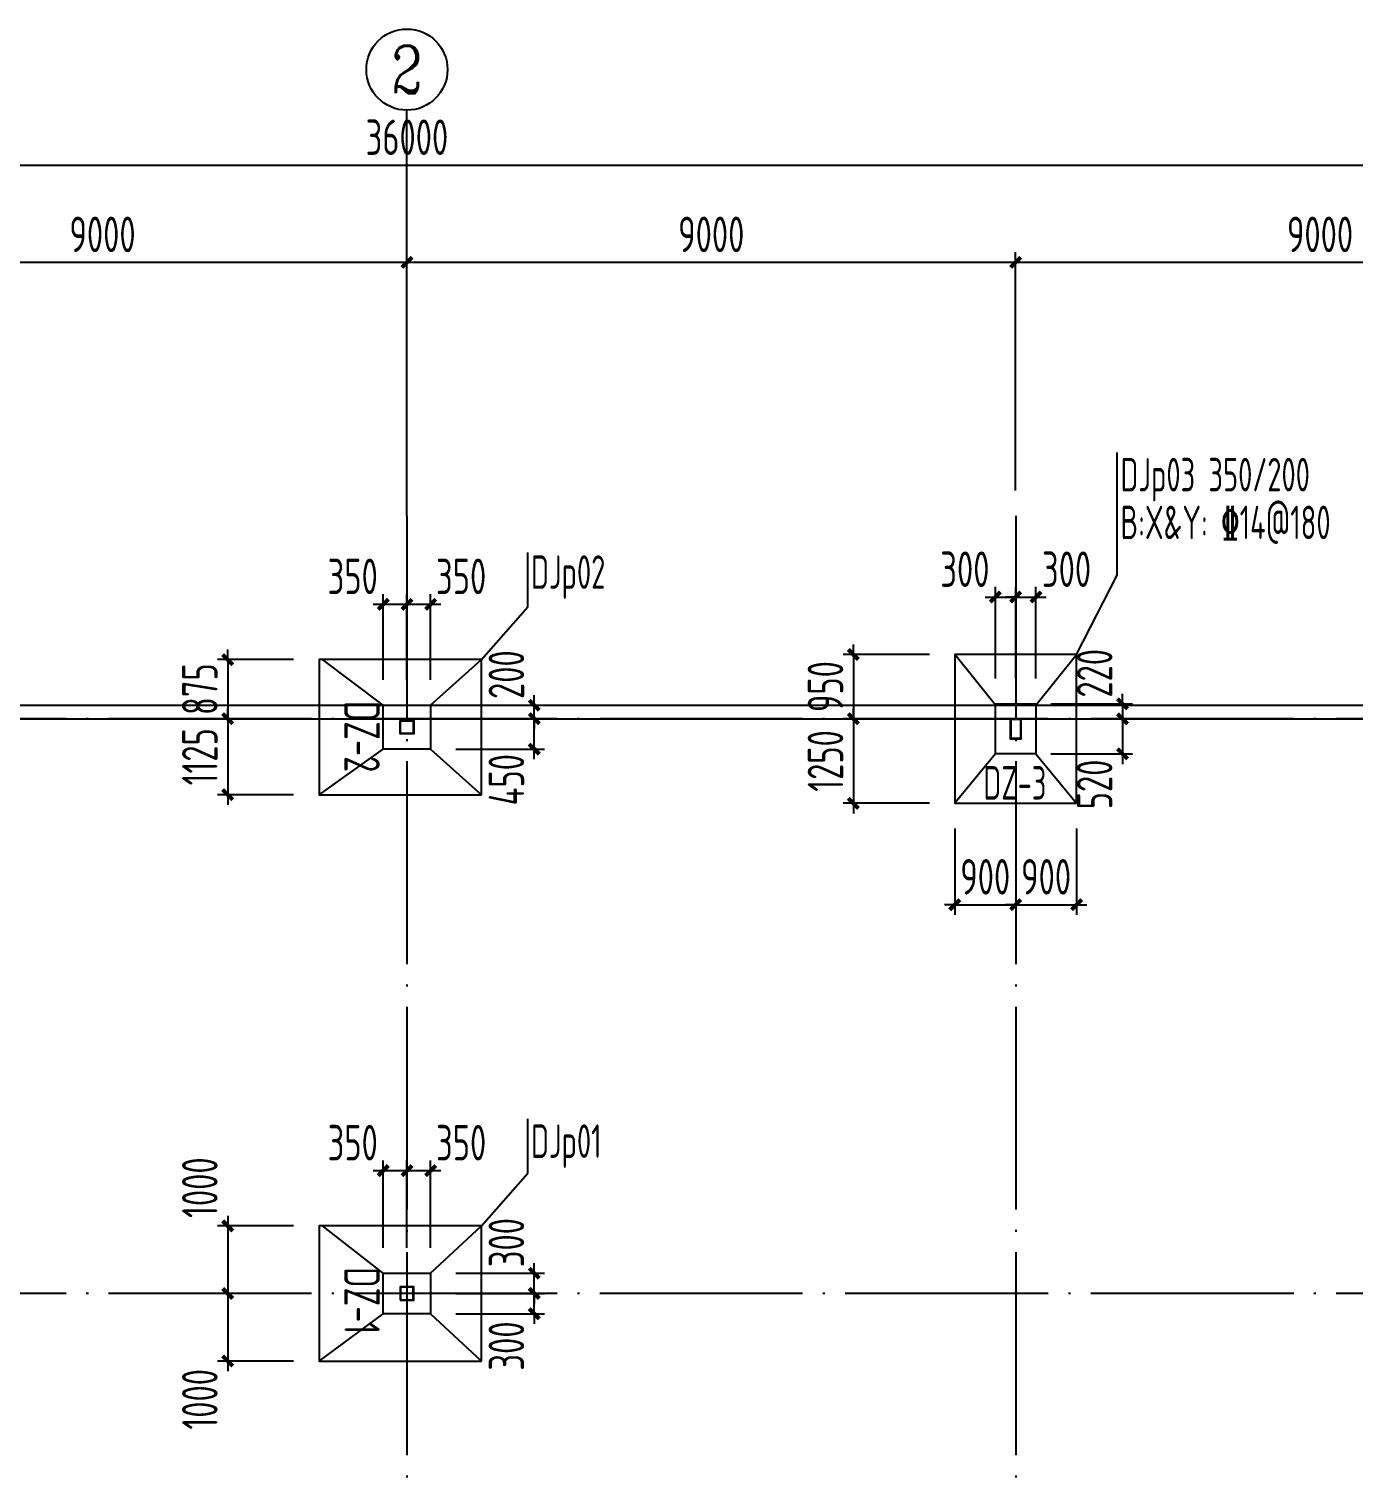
# Model space of a CAD drawing. Extents: x 753177 to 2169292, y -530934 to -273477.
# Drawn here: x 993206 to 1012795, y -387134 to -365676 of the extents above; entities that cross this region are included whole.
import ezdxf
from ezdxf.enums import TextEntityAlignment as Align

# ---------------------------------------------------------------- set-up
doc = ezdxf.new("R2010")
doc.units = 0
doc.header["$LTSCALE"] = 1500
doc.header["$MEASUREMENT"] = 0
doc.linetypes.add('DOTE', pattern=[2.42, 2, -0.2, 0.02, -0.2])
doc.layers.get('Defpoints').update_dxf_attribs({"color": 252})
for name, color, linetype in [('AXIS', 3, 'Continuous'), ('AXIS_TEXT', 7, 'Continuous'), ('BASE', 7, 'Continuous'), ('BASE_DIM', 3, 'Continuous'), ('BASE_NUM', 7, 'Continuous'), ('DIM', 3, 'Continuous'), ('M_Prof', 2, 'Continuous'), ('TEXT', 7, 'Continuous'), ('梁__实线', 140, 'Continuous')]:
    doc.layers.add(name, color=color, linetype=linetype)
doc.styles.add('_TCH_AXIS', font='COMPLEX', dxfattribs={"bigfont": 'GBCBIG'})
doc.styles.add('COMPLEX', font='COMPLEX')
doc.styles.add('H360', font='Tssdeng.shx', dxfattribs={"width": 0.65, "height": 360, "bigfont": 'tssdchn.shx'})
doc.styles.add('TSSD_Dimension', font='Tssdeng.shx', dxfattribs={"width": 0.7, "bigfont": 'hztxt.shx'})
doc.styles.add('TSSD_Label', font='Tssdeng.shx', dxfattribs={"width": 0.7, "bigfont": 'hztxt.shx'})
doc.dimstyles.new('TSSD_150_150', dxfattribs={"dimtxt": 525, "dimasz": 150, "dimexe": 150, "dimexo": 375, "dimgap": 150, "dimtad": 1, "dimdec": 0, "dimzin": 0, "dimdsep": 46, "dimtxsty": 'TSSD_Dimension', "dimblk": 'ARCHTICK', "dimblk1": 'ARCHTICK', "dimblk2": 'ARCHTICK', "dimcen": 0, "dimdle": 150, "dimclrt": 7, "dimadec": 0, "dimazin": 0, "dimtfac": 1, "dimtdec": 0, "dimtix": 1, "dimtmove": 2, "dimatfit": 3, "dimfxl": 0, "dimtolj": 1, "dimtzin": 0, "dimarcsym": 0})

# ---------------------------------------------------------------- blocks, each defined once
blk = doc.blocks.new('_ArchTick')
at = {"color": 0, "linetype": 'ByBlock', "const_width": 0.4}
blk.add_lwpolyline([(-0.5, -0.5), (0.5, 0.5)], dxfattribs=at)
blk = doc.blocks.new('*D51')
at = {"layer": 'AXIS', "color": 0, "lineweight": -2, "transparency": 16777216}
for p, q in [((611375, 172245), (611375, 175770)), ((620375, 172245), (620375, 175770)), ((611225, 175620), (620525, 175620))]:
    blk.add_line(p, q, dxfattribs=at)
at = {"layer": 'Defpoints', "color": 0, "transparency": 16777216}
for p in [(620375, 175620), (611375, 171870), (620375, 171870)]:
    blk.add_point(p, dxfattribs=at)
at = {"layer": 'AXIS', "color": 0, "lineweight": -2, "transparency": 16777216, "xscale": 150, "yscale": 150, "zscale": 150, "rotation": 180}
blk.add_blockref('_ArchTick', (611375, 175620), dxfattribs=at)
at = {"layer": 'AXIS', "color": 0, "lineweight": -2, "transparency": 16777216, "xscale": 150, "yscale": 150, "zscale": 150}
blk.add_blockref('_ArchTick', (620375, 175620), dxfattribs=at)
at = {"layer": 'AXIS', "color": 7, "transparency": 16777216, "insert": (615875, 176033), "char_height": 525, "attachment_point": 5, "style": 'TSSD_Dimension'}
blk.add_mtext('\\A1;9000', dxfattribs=at)
blk = doc.blocks.new('_AXISO')
blk.add_circle((0, 0), 0.5)
at = {"layer": 'AXIS_TEXT', "style": 'COMPLEX', "width": 1.041667}
blk.add_attdef('A', text='', height=0.56, dxfattribs=at).set_placement((-0.25, -0.28), (0.25, -0.28), align=Align.FIT)
blk = doc.blocks.new('*D67')
at = {"layer": 'Defpoints', "color": 0, "transparency": 16777216}
for p in [(629375, 177057), (593375, 174158), (629375, 174158)]:
    blk.add_point(p, dxfattribs=at)
at = {"layer": 'DIM', "color": 0, "lineweight": -2, "transparency": 16777216}
for p, q in [((593225, 177057), (629525, 177057)), ((593375, 174533), (593375, 177207)), ((629375, 174533), (629375, 177207))]:
    blk.add_line(p, q, dxfattribs=at)
at = {"layer": 'DIM', "color": 0, "lineweight": -2, "transparency": 16777216, "xscale": 150, "yscale": 150, "zscale": 150, "rotation": 180}
blk.add_blockref('_ArchTick', (593375, 177057), dxfattribs=at)
at = {"layer": 'DIM', "color": 0, "lineweight": -2, "transparency": 16777216, "xscale": 150, "yscale": 150, "zscale": 150}
blk.add_blockref('_ArchTick', (629375, 177057), dxfattribs=at)
at = {"layer": 'DIM', "color": 7, "transparency": 16777216, "insert": (611375, 177470), "char_height": 525, "attachment_point": 5, "style": 'TSSD_Dimension'}
blk.add_mtext('\\A1;36000', dxfattribs=at)
blk = doc.blocks.new('*D72')
at = {"layer": 'AXIS', "color": 0, "lineweight": -2, "transparency": 16777216}
for p, q in [((620375, 172245), (620375, 175770)), ((629375, 172245), (629375, 175770)), ((620225, 175620), (629525, 175620))]:
    blk.add_line(p, q, dxfattribs=at)
at = {"layer": 'Defpoints', "color": 0, "transparency": 16777216}
for p in [(629375, 175620), (620375, 171870), (629375, 171870)]:
    blk.add_point(p, dxfattribs=at)
at = {"layer": 'AXIS', "color": 0, "lineweight": -2, "transparency": 16777216, "xscale": 150, "yscale": 150, "zscale": 150, "rotation": 180}
blk.add_blockref('_ArchTick', (620375, 175620), dxfattribs=at)
at = {"layer": 'AXIS', "color": 0, "lineweight": -2, "transparency": 16777216, "xscale": 150, "yscale": 150, "zscale": 150}
blk.add_blockref('_ArchTick', (629375, 175620), dxfattribs=at)
at = {"layer": 'AXIS', "color": 7, "transparency": 16777216, "insert": (624875, 176033), "char_height": 525, "attachment_point": 5, "style": 'TSSD_Dimension'}
blk.add_mtext('\\A1;9000', dxfattribs=at)
blk = doc.blocks.new('*D73')
at = {"layer": 'AXIS', "color": 0, "lineweight": -2, "transparency": 16777216}
for p, q in [((602375, 172245), (602375, 175770)), ((611375, 172245), (611375, 175770)), ((602225, 175620), (611525, 175620))]:
    blk.add_line(p, q, dxfattribs=at)
at = {"layer": 'Defpoints', "color": 0, "transparency": 16777216}
for p in [(611375, 175620), (602375, 171870), (611375, 171870)]:
    blk.add_point(p, dxfattribs=at)
at = {"layer": 'AXIS', "color": 0, "lineweight": -2, "transparency": 16777216, "xscale": 150, "yscale": 150, "zscale": 150, "rotation": 180}
blk.add_blockref('_ArchTick', (602375, 175620), dxfattribs=at)
at = {"layer": 'AXIS', "color": 0, "lineweight": -2, "transparency": 16777216, "xscale": 150, "yscale": 150, "zscale": 150}
blk.add_blockref('_ArchTick', (611375, 175620), dxfattribs=at)
at = {"layer": 'AXIS', "color": 7, "transparency": 16777216, "insert": (606875, 176033), "char_height": 525, "attachment_point": 5, "style": 'TSSD_Dimension'}
blk.add_mtext('\\A1;9000', dxfattribs=at)
blk = doc.blocks.new('A$C01EB0BB3')
at = {"layer": 'M_Prof'}
for points in [[(17900, 110475), (18100, 110475), (18100, 110275), (17900, 110275)], [(17906, 110469), (18094, 110469), (18094, 110281), (17906, 110281)], [(26925, 110500), (27075, 110500), (27075, 110200), (26925, 110200)], [(26931, 110494), (27069, 110494), (27069, 110206), (26931, 110206)], [(17900, 101900), (18100, 101900), (18100, 102100), (17900, 102100)], [(17906, 101906), (18094, 101906), (18094, 102094), (17906, 102094)]]:
    blk.add_lwpolyline(points, close=True, dxfattribs=at)
blk = doc.blocks.new('*D88')
at = {"layer": 'BASE_DIM', "color": 0, "lineweight": -2, "transparency": 16777216}
for p, q in [((1006893, -377501), (1006893, -378776)), ((1007793, -377501), (1007793, -378776)), ((1006893, -378626), (1006743, -378626)), ((1006893, -378626), (1007793, -378626)), ((1007793, -378626), (1007943, -378626))]:
    blk.add_line(p, q, dxfattribs=at)
at = {"layer": 'Defpoints', "color": 0, "transparency": 16777216}
for p in [(1006893, -377126), (1007793, -377126), (1007793, -378626)]:
    blk.add_point(p, dxfattribs=at)
at = {"layer": 'BASE_DIM', "color": 0, "lineweight": -2, "transparency": 16777216, "xscale": 150, "yscale": 150, "zscale": 150}
blk.add_blockref('_ArchTick', (1006893, -378626), dxfattribs=at)
at = {"layer": 'BASE_DIM', "color": 0, "lineweight": -2, "transparency": 16777216, "xscale": 150, "yscale": 150, "zscale": 150, "rotation": 180}
blk.add_blockref('_ArchTick', (1007793, -378626), dxfattribs=at)
at = {"layer": 'BASE_DIM', "color": 7, "transparency": 16777216, "insert": (1007343, -378214), "char_height": 525, "attachment_point": 5, "style": 'TSSD_Dimension'}
blk.add_mtext('\\A1;900', dxfattribs=at)
blk = doc.blocks.new('*D89')
at = {"layer": 'BASE_DIM', "color": 0, "lineweight": -2, "transparency": 16777216}
for p, q in [((1007793, -377501), (1007793, -378776)), ((1008693, -377501), (1008693, -378776)), ((1007793, -378626), (1007643, -378626)), ((1007793, -378626), (1008693, -378626)), ((1008693, -378626), (1008843, -378626))]:
    blk.add_line(p, q, dxfattribs=at)
at = {"layer": 'Defpoints', "color": 0, "transparency": 16777216}
for p in [(1007793, -377126), (1008693, -377126), (1008693, -378626)]:
    blk.add_point(p, dxfattribs=at)
at = {"layer": 'BASE_DIM', "color": 0, "lineweight": -2, "transparency": 16777216, "xscale": 150, "yscale": 150, "zscale": 150}
blk.add_blockref('_ArchTick', (1007793, -378626), dxfattribs=at)
at = {"layer": 'BASE_DIM', "color": 0, "lineweight": -2, "transparency": 16777216, "xscale": 150, "yscale": 150, "zscale": 150, "rotation": 180}
blk.add_blockref('_ArchTick', (1008693, -378626), dxfattribs=at)
at = {"layer": 'BASE_DIM', "color": 7, "transparency": 16777216, "insert": (1008243, -378214), "char_height": 525, "attachment_point": 5, "style": 'TSSD_Dimension'}
blk.add_mtext('\\A1;900', dxfattribs=at)
blk = doc.blocks.new('*D90')
at = {"layer": 'BASE_DIM', "color": 0, "lineweight": -2, "transparency": 16777216}
for p, q in [((1005393, -374926), (1005393, -374776)), ((1006518, -374926), (1005243, -374926)), ((1005393, -374926), (1005393, -375876)), ((1006518, -375876), (1005243, -375876)), ((1005393, -375876), (1005393, -376026))]:
    blk.add_line(p, q, dxfattribs=at)
at = {"layer": 'Defpoints', "color": 0, "transparency": 16777216}
for p in [(1006893, -374926), (1005393, -375876), (1006893, -375876)]:
    blk.add_point(p, dxfattribs=at)
at = {"layer": 'BASE_DIM', "color": 0, "lineweight": -2, "transparency": 16777216, "xscale": 150, "yscale": 150, "zscale": 150}
for p, rotation in [((1005393, -374926), 270), ((1005393, -375876), 90)]:
    blk.add_blockref('_ArchTick', p, dxfattribs=dict(at, rotation=rotation))
at = {"layer": 'BASE_DIM', "color": 7, "transparency": 16777216, "insert": (1004981, -375401), "char_height": 525, "attachment_point": 5, "rotation": 90, "style": 'TSSD_Dimension'}
blk.add_mtext('\\A1;950', dxfattribs=at)
blk = doc.blocks.new('*D91')
at = {"layer": 'BASE_DIM', "color": 0, "lineweight": -2, "transparency": 16777216}
for p, q in [((1005393, -375876), (1005393, -375726)), ((1006518, -375876), (1005243, -375876)), ((1005393, -375876), (1005393, -377126)), ((1006518, -377126), (1005243, -377126)), ((1005393, -377126), (1005393, -377276))]:
    blk.add_line(p, q, dxfattribs=at)
at = {"layer": 'Defpoints', "color": 0, "transparency": 16777216}
for p in [(1006893, -375876), (1005393, -377126), (1006893, -377126)]:
    blk.add_point(p, dxfattribs=at)
at = {"layer": 'BASE_DIM', "color": 0, "lineweight": -2, "transparency": 16777216, "xscale": 150, "yscale": 150, "zscale": 150}
for p, rotation in [((1005393, -375876), 270), ((1005393, -377126), 90)]:
    blk.add_blockref('_ArchTick', p, dxfattribs=dict(at, rotation=rotation))
at = {"layer": 'BASE_DIM', "color": 7, "transparency": 16777216, "insert": (1004981, -376501), "char_height": 525, "attachment_point": 5, "rotation": 90, "style": 'TSSD_Dimension'}
blk.add_mtext('\\A1;1250', dxfattribs=at)
blk = doc.blocks.new('*D92')
at = {"layer": 'Defpoints', "color": 0, "transparency": 16777216}
for p in [(1007793, -374077), (1007493, -375656), (1007793, -375656)]:
    blk.add_point(p, dxfattribs=at)
at = {"layer": 'DIM', "color": 0, "lineweight": -2, "transparency": 16777216}
for p, q in [((1007493, -375281), (1007493, -373927)), ((1007793, -375281), (1007793, -373927)), ((1007343, -374077), (1007943, -374077))]:
    blk.add_line(p, q, dxfattribs=at)
at = {"layer": 'DIM', "color": 0, "lineweight": -2, "transparency": 16777216, "xscale": 150, "yscale": 150, "zscale": 150, "rotation": 180}
blk.add_blockref('_ArchTick', (1007493, -374077), dxfattribs=at)
at = {"layer": 'DIM', "color": 0, "lineweight": -2, "transparency": 16777216, "xscale": 150, "yscale": 150, "zscale": 150}
blk.add_blockref('_ArchTick', (1007793, -374077), dxfattribs=at)
at = {"layer": 'DIM', "color": 7, "transparency": 16777216, "insert": (1007042, -373665), "char_height": 525, "attachment_point": 5, "style": 'TSSD_Dimension'}
blk.add_mtext('\\A1;300', dxfattribs=at)
blk = doc.blocks.new('*D93')
at = {"layer": 'Defpoints', "color": 0, "transparency": 16777216}
for p in [(1008093, -374077), (1007793, -375656), (1008093, -375656)]:
    blk.add_point(p, dxfattribs=at)
at = {"layer": 'DIM', "color": 0, "lineweight": -2, "transparency": 16777216}
for p, q in [((1007793, -375281), (1007793, -373927)), ((1008093, -375281), (1008093, -373927)), ((1007793, -374077), (1007643, -374077)), ((1007793, -374077), (1008093, -374077)), ((1008093, -374077), (1008243, -374077))]:
    blk.add_line(p, q, dxfattribs=at)
at = {"layer": 'DIM', "color": 0, "lineweight": -2, "transparency": 16777216, "xscale": 150, "yscale": 150, "zscale": 150}
blk.add_blockref('_ArchTick', (1007793, -374077), dxfattribs=at)
at = {"layer": 'DIM', "color": 0, "lineweight": -2, "transparency": 16777216, "xscale": 150, "yscale": 150, "zscale": 150, "rotation": 180}
blk.add_blockref('_ArchTick', (1008093, -374077), dxfattribs=at)
at = {"layer": 'DIM', "color": 7, "transparency": 16777216, "insert": (1008545, -373665), "char_height": 525, "attachment_point": 5, "style": 'TSSD_Dimension'}
blk.add_mtext('\\A1;300', dxfattribs=at)
blk = doc.blocks.new('*D94')
at = {"layer": 'Defpoints', "color": 0, "transparency": 16777216}
for p in [(1007939, -375656), (1008093, -375876), (1009372, -375876)]:
    blk.add_point(p, dxfattribs=at)
at = {"layer": 'DIM', "color": 0, "lineweight": -2, "transparency": 16777216}
for p, q in [((1009372, -375656), (1009372, -375506)), ((1008314, -375656), (1009522, -375656)), ((1009372, -375656), (1009372, -375876)), ((1008468, -375876), (1009522, -375876)), ((1009372, -375876), (1009372, -376026))]:
    blk.add_line(p, q, dxfattribs=at)
at = {"layer": 'DIM', "color": 0, "lineweight": -2, "transparency": 16777216, "xscale": 150, "yscale": 150, "zscale": 150}
for p, rotation in [((1009372, -375656), 270), ((1009372, -375876), 90)]:
    blk.add_blockref('_ArchTick', p, dxfattribs=dict(at, rotation=rotation))
at = {"layer": 'DIM', "color": 7, "transparency": 16777216, "insert": (1008960, -375204), "char_height": 525, "attachment_point": 5, "rotation": 90, "style": 'TSSD_Dimension'}
blk.add_mtext('\\A1;220', dxfattribs=at)
blk = doc.blocks.new('*D95')
at = {"layer": 'Defpoints', "color": 0, "transparency": 16777216}
for p in [(1008093, -375876), (1007939, -376396), (1009372, -376396)]:
    blk.add_point(p, dxfattribs=at)
at = {"layer": 'DIM', "color": 0, "lineweight": -2, "transparency": 16777216}
for p, q in [((1009372, -375726), (1009372, -376546)), ((1008468, -375876), (1009522, -375876)), ((1008314, -376396), (1009522, -376396))]:
    blk.add_line(p, q, dxfattribs=at)
at = {"layer": 'DIM', "color": 0, "lineweight": -2, "transparency": 16777216, "xscale": 150, "yscale": 150, "zscale": 150}
for p, rotation in [((1009372, -375876), 90), ((1009372, -376396), 270)]:
    blk.add_blockref('_ArchTick', p, dxfattribs=dict(at, rotation=rotation))
at = {"layer": 'DIM', "color": 7, "transparency": 16777216, "insert": (1008960, -376848), "char_height": 525, "attachment_point": 5, "rotation": 90, "style": 'TSSD_Dimension'}
blk.add_mtext('\\A1;520', dxfattribs=at)
blk = doc.blocks.new('*D104')
at = {"layer": 'BASE_DIM', "color": 0, "lineweight": -2, "transparency": 16777216}
for p, q in [((996143, -375001), (996143, -374851)), ((997118, -375001), (995993, -375001)), ((996143, -375001), (996143, -375876)), ((997118, -375876), (995993, -375876)), ((996143, -375876), (996143, -376026))]:
    blk.add_line(p, q, dxfattribs=at)
at = {"layer": 'Defpoints', "color": 0, "transparency": 16777216}
for p in [(997493, -375001), (996143, -375876), (997493, -375876)]:
    blk.add_point(p, dxfattribs=at)
at = {"layer": 'BASE_DIM', "color": 0, "lineweight": -2, "transparency": 16777216, "xscale": 150, "yscale": 150, "zscale": 150}
for p, rotation in [((996143, -375001), 270), ((996143, -375876), 90)]:
    blk.add_blockref('_ArchTick', p, dxfattribs=dict(at, rotation=rotation))
at = {"layer": 'BASE_DIM', "color": 7, "transparency": 16777216, "insert": (995731, -375439), "char_height": 525, "attachment_point": 5, "rotation": 90, "style": 'TSSD_Dimension'}
blk.add_mtext('\\A1;875', dxfattribs=at)
blk = doc.blocks.new('*D105')
at = {"layer": 'BASE_DIM', "color": 0, "lineweight": -2, "transparency": 16777216}
for p, q in [((996143, -375876), (996143, -375726)), ((997118, -375876), (995993, -375876)), ((996143, -375876), (996143, -377001)), ((997118, -377001), (995993, -377001)), ((996143, -377001), (996143, -377151))]:
    blk.add_line(p, q, dxfattribs=at)
at = {"layer": 'Defpoints', "color": 0, "transparency": 16777216}
for p in [(997493, -375876), (996143, -377001), (997493, -377001)]:
    blk.add_point(p, dxfattribs=at)
at = {"layer": 'BASE_DIM', "color": 0, "lineweight": -2, "transparency": 16777216, "xscale": 150, "yscale": 150, "zscale": 150}
for p, rotation in [((996143, -375876), 270), ((996143, -377001), 90)]:
    blk.add_blockref('_ArchTick', p, dxfattribs=dict(at, rotation=rotation))
at = {"layer": 'BASE_DIM', "color": 7, "transparency": 16777216, "insert": (995731, -376439), "char_height": 525, "attachment_point": 5, "rotation": 90, "style": 'TSSD_Dimension'}
blk.add_mtext('\\A1;1125', dxfattribs=at)
blk = doc.blocks.new('*D106')
at = {"layer": 'Defpoints', "color": 0, "transparency": 16777216}
for p in [(998793, -374184), (998443, -375676), (998793, -375676)]:
    blk.add_point(p, dxfattribs=at)
at = {"layer": 'DIM', "color": 0, "lineweight": -2, "transparency": 16777216}
for p, q in [((998293, -374184), (998943, -374184)), ((998443, -375301), (998443, -374034)), ((998793, -375301), (998793, -374034))]:
    blk.add_line(p, q, dxfattribs=at)
at = {"layer": 'DIM', "color": 0, "lineweight": -2, "transparency": 16777216, "xscale": 150, "yscale": 150, "zscale": 150, "rotation": 180}
blk.add_blockref('_ArchTick', (998443, -374184), dxfattribs=at)
at = {"layer": 'DIM', "color": 0, "lineweight": -2, "transparency": 16777216, "xscale": 150, "yscale": 150, "zscale": 150}
blk.add_blockref('_ArchTick', (998793, -374184), dxfattribs=at)
at = {"layer": 'DIM', "color": 7, "transparency": 16777216, "insert": (997992, -373771), "char_height": 525, "attachment_point": 5, "style": 'TSSD_Dimension'}
blk.add_mtext('\\A1;350', dxfattribs=at)
blk = doc.blocks.new('*D107')
at = {"layer": 'Defpoints', "color": 0, "transparency": 16777216}
for p in [(999143, -374184), (998793, -375676), (999143, -375676)]:
    blk.add_point(p, dxfattribs=at)
at = {"layer": 'DIM', "color": 0, "lineweight": -2, "transparency": 16777216}
for p, q in [((998643, -374184), (999293, -374184)), ((998793, -375301), (998793, -374034)), ((999143, -375301), (999143, -374034))]:
    blk.add_line(p, q, dxfattribs=at)
at = {"layer": 'DIM', "color": 0, "lineweight": -2, "transparency": 16777216, "xscale": 150, "yscale": 150, "zscale": 150, "rotation": 180}
blk.add_blockref('_ArchTick', (998793, -374184), dxfattribs=at)
at = {"layer": 'DIM', "color": 0, "lineweight": -2, "transparency": 16777216, "xscale": 150, "yscale": 150, "zscale": 150}
blk.add_blockref('_ArchTick', (999143, -374184), dxfattribs=at)
at = {"layer": 'DIM', "color": 7, "transparency": 16777216, "insert": (999595, -373771), "char_height": 525, "attachment_point": 5, "style": 'TSSD_Dimension'}
blk.add_mtext('\\A1;350', dxfattribs=at)
blk = doc.blocks.new('*D108')
at = {"layer": 'Defpoints', "color": 0, "transparency": 16777216}
for p in [(999143, -375876), (1000676, -375876), (999143, -376326)]:
    blk.add_point(p, dxfattribs=at)
at = {"layer": 'DIM', "color": 0, "lineweight": -2, "transparency": 16777216}
for p, q in [((1000676, -376476), (1000676, -375726)), ((999518, -375876), (1000826, -375876)), ((999518, -376326), (1000826, -376326))]:
    blk.add_line(p, q, dxfattribs=at)
at = {"layer": 'DIM', "color": 0, "lineweight": -2, "transparency": 16777216, "xscale": 150, "yscale": 150, "zscale": 150}
for p, rotation in [((1000676, -375876), 90), ((1000676, -376326), 270)]:
    blk.add_blockref('_ArchTick', p, dxfattribs=dict(at, rotation=rotation))
at = {"layer": 'DIM', "color": 7, "transparency": 16777216, "insert": (1000264, -376778), "char_height": 525, "attachment_point": 5, "rotation": 90, "style": 'TSSD_Dimension'}
blk.add_mtext('\\A1;450', dxfattribs=at)
blk = doc.blocks.new('*D109')
at = {"layer": 'Defpoints', "color": 0, "transparency": 16777216}
for p in [(999143, -375676), (1000676, -375676), (999143, -375876)]:
    blk.add_point(p, dxfattribs=at)
at = {"layer": 'DIM', "color": 0, "lineweight": -2, "transparency": 16777216}
for p, q in [((999518, -375676), (1000826, -375676)), ((1000676, -375676), (1000676, -375526)), ((1000676, -375876), (1000676, -375676)), ((999518, -375876), (1000826, -375876)), ((1000676, -375876), (1000676, -376026))]:
    blk.add_line(p, q, dxfattribs=at)
at = {"layer": 'DIM', "color": 0, "lineweight": -2, "transparency": 16777216, "xscale": 150, "yscale": 150, "zscale": 150}
for p, rotation in [((1000676, -375676), 270), ((1000676, -375876), 90)]:
    blk.add_blockref('_ArchTick', p, dxfattribs=dict(at, rotation=rotation))
at = {"layer": 'DIM', "color": 7, "transparency": 16777216, "insert": (1000264, -375224), "char_height": 525, "attachment_point": 5, "rotation": 90, "style": 'TSSD_Dimension'}
blk.add_mtext('\\A1;200', dxfattribs=at)
blk = doc.blocks.new('*D393')
at = {"layer": 'BASE_DIM', "color": 0, "lineweight": -2, "transparency": 16777216}
for p, q in [((996143, -383226), (996143, -384526)), ((997118, -383376), (995993, -383376)), ((997118, -384376), (995993, -384376))]:
    blk.add_line(p, q, dxfattribs=at)
at = {"layer": 'Defpoints', "color": 0, "transparency": 16777216}
for p in [(997493, -383376), (996143, -384376), (997493, -384376)]:
    blk.add_point(p, dxfattribs=at)
at = {"layer": 'BASE_DIM', "color": 0, "lineweight": -2, "transparency": 16777216, "xscale": 150, "yscale": 150, "zscale": 150}
for p, rotation in [((996143, -383376), 90), ((996143, -384376), 270)]:
    blk.add_blockref('_ArchTick', p, dxfattribs=dict(at, rotation=rotation))
at = {"layer": 'BASE_DIM', "color": 7, "transparency": 16777216, "insert": (995731, -382811), "char_height": 525, "attachment_point": 5, "rotation": 90, "style": 'TSSD_Dimension'}
blk.add_mtext('\\A1;1000', dxfattribs=at)
blk = doc.blocks.new('*D394')
at = {"layer": 'BASE_DIM', "color": 0, "lineweight": -2, "transparency": 16777216}
for p, q in [((996143, -384226), (996143, -385526)), ((997118, -384376), (995993, -384376)), ((997118, -385376), (995993, -385376))]:
    blk.add_line(p, q, dxfattribs=at)
at = {"layer": 'Defpoints', "color": 0, "transparency": 16777216}
for p in [(997493, -384376), (996143, -385376), (997493, -385376)]:
    blk.add_point(p, dxfattribs=at)
at = {"layer": 'BASE_DIM', "color": 0, "lineweight": -2, "transparency": 16777216, "xscale": 150, "yscale": 150, "zscale": 150}
for p, rotation in [((996143, -384376), 90), ((996143, -385376), 270)]:
    blk.add_blockref('_ArchTick', p, dxfattribs=dict(at, rotation=rotation))
at = {"layer": 'BASE_DIM', "color": 7, "transparency": 16777216, "insert": (995731, -385941), "char_height": 525, "attachment_point": 5, "rotation": 90, "style": 'TSSD_Dimension'}
blk.add_mtext('\\A1;1000', dxfattribs=at)
blk = doc.blocks.new('*D395')
at = {"layer": 'Defpoints', "color": 0, "transparency": 16777216}
for p in [(998793, -382559), (998443, -384076), (998793, -384076)]:
    blk.add_point(p, dxfattribs=at)
at = {"layer": 'DIM', "color": 0, "lineweight": -2, "transparency": 16777216}
for p, q in [((998293, -382559), (998943, -382559)), ((998443, -383701), (998443, -382409)), ((998793, -383701), (998793, -382409))]:
    blk.add_line(p, q, dxfattribs=at)
at = {"layer": 'DIM', "color": 0, "lineweight": -2, "transparency": 16777216, "xscale": 150, "yscale": 150, "zscale": 150, "rotation": 180}
blk.add_blockref('_ArchTick', (998443, -382559), dxfattribs=at)
at = {"layer": 'DIM', "color": 0, "lineweight": -2, "transparency": 16777216, "xscale": 150, "yscale": 150, "zscale": 150}
blk.add_blockref('_ArchTick', (998793, -382559), dxfattribs=at)
at = {"layer": 'DIM', "color": 7, "transparency": 16777216, "insert": (997992, -382146), "char_height": 525, "attachment_point": 5, "style": 'TSSD_Dimension'}
blk.add_mtext('\\A1;350', dxfattribs=at)
blk = doc.blocks.new('*D396')
at = {"layer": 'Defpoints', "color": 0, "transparency": 16777216}
for p in [(999143, -382559), (998793, -384076), (999143, -384076)]:
    blk.add_point(p, dxfattribs=at)
at = {"layer": 'DIM', "color": 0, "lineweight": -2, "transparency": 16777216}
for p, q in [((998643, -382559), (999293, -382559)), ((998793, -383701), (998793, -382409)), ((999143, -383701), (999143, -382409))]:
    blk.add_line(p, q, dxfattribs=at)
at = {"layer": 'DIM', "color": 0, "lineweight": -2, "transparency": 16777216, "xscale": 150, "yscale": 150, "zscale": 150, "rotation": 180}
blk.add_blockref('_ArchTick', (998793, -382559), dxfattribs=at)
at = {"layer": 'DIM', "color": 0, "lineweight": -2, "transparency": 16777216, "xscale": 150, "yscale": 150, "zscale": 150}
blk.add_blockref('_ArchTick', (999143, -382559), dxfattribs=at)
at = {"layer": 'DIM', "color": 7, "transparency": 16777216, "insert": (999595, -382146), "char_height": 525, "attachment_point": 5, "style": 'TSSD_Dimension'}
blk.add_mtext('\\A1;350', dxfattribs=at)
blk = doc.blocks.new('*D397')
at = {"layer": 'Defpoints', "color": 0, "transparency": 16777216}
for p in [(999143, -384376), (1000676, -384376), (999143, -384676)]:
    blk.add_point(p, dxfattribs=at)
at = {"layer": 'DIM', "color": 0, "lineweight": -2, "transparency": 16777216}
for p, q in [((1000676, -384376), (1000676, -384226)), ((999518, -384376), (1000826, -384376)), ((1000676, -384676), (1000676, -384376)), ((999518, -384676), (1000826, -384676)), ((1000676, -384676), (1000676, -384826))]:
    blk.add_line(p, q, dxfattribs=at)
at = {"layer": 'DIM', "color": 0, "lineweight": -2, "transparency": 16777216, "xscale": 150, "yscale": 150, "zscale": 150}
for p, rotation in [((1000676, -384376), 270), ((1000676, -384676), 90)]:
    blk.add_blockref('_ArchTick', p, dxfattribs=dict(at, rotation=rotation))
at = {"layer": 'DIM', "color": 7, "transparency": 16777216, "insert": (1000264, -385153), "char_height": 525, "attachment_point": 5, "rotation": 90, "style": 'TSSD_Dimension'}
blk.add_mtext('\\A1;300', dxfattribs=at)
blk = doc.blocks.new('*D398')
at = {"layer": 'Defpoints', "color": 0, "transparency": 16777216}
for p in [(999143, -384076), (1000676, -384076), (999143, -384376)]:
    blk.add_point(p, dxfattribs=at)
at = {"layer": 'DIM', "color": 0, "lineweight": -2, "transparency": 16777216}
for p, q in [((999518, -384076), (1000826, -384076)), ((1000676, -384076), (1000676, -383926)), ((1000676, -384376), (1000676, -384076)), ((999518, -384376), (1000826, -384376)), ((1000676, -384376), (1000676, -384526))]:
    blk.add_line(p, q, dxfattribs=at)
at = {"layer": 'DIM', "color": 0, "lineweight": -2, "transparency": 16777216, "xscale": 150, "yscale": 150, "zscale": 150}
for p, rotation in [((1000676, -384076), 270), ((1000676, -384376), 90)]:
    blk.add_blockref('_ArchTick', p, dxfattribs=dict(at, rotation=rotation))
at = {"layer": 'DIM', "color": 7, "transparency": 16777216, "insert": (1000264, -383624), "char_height": 525, "attachment_point": 5, "rotation": 90, "style": 'TSSD_Dimension'}
blk.add_mtext('\\A1;300', dxfattribs=at)
blk = doc.blocks.new('A$C72AE6952')
at = {"layer": 'AXIS'}
blk.add_line((18000, 113500), (18000, 119500), dxfattribs=at)
at = {"layer": 'AXIS', "color": 252, "linetype": 'DOTE'}
for p, q in [((18000, 113500), (18000, -3000)), ((27000, 113500), (27000, -3000)), ((42000, 110500), (-6000, 110500)), ((42000, 102000), (-6000, 102000))]:
    blk.add_line(p, q, dxfattribs=at)
at = {"layer": 'AXIS'}
ref = blk.add_blockref('_AXISO', (18000, 120100), dxfattribs=dict(at, xscale=1200, yscale=1200, zscale=1200))
ref.add_attrib('A', '2', dxfattribs={"layer": 'AXIS_TEXT', "height": 698.9, "style": '_TCH_AXIS'}).set_placement((17767, 119750.5), (18233, 119750.5), align=Align.FIT)
for p1, p2, picture, middle in [((9000, 113500), (18000, 113500), '*D73', (13500, 117662.5)), ((18000, 113500), (27000, 113500), '*D51', (22500, 117662.5)), ((27000, 113500), (36000, 113500), '*D72', (31500, 117662.5))]:
    dim = blk.add_aligned_dim(p1=p1, p2=p2, distance=3750, dimstyle='TSSD_150_150', dxfattribs=at)
    dim.commit()
    dim.dimension.update_dxf_attribs({"geometry": picture, "text_midpoint": middle, "insert": (-593375.3, -58370.2)})
at = {"layer": 'DIM'}
dim = blk.add_linear_dim(base=(36000, 118687.1), p1=(0, 115787.5), p2=(36000, 115787.5), dimstyle='TSSD_150_150', dxfattribs=at)
dim.commit()
dim.dimension.update_dxf_attribs({"geometry": '*D67', "text_midpoint": (18000, 119099.6), "insert": (-593375.3, -58370.2)})

msp = doc.modelspace()

# ---------------------------------------------------------------- linework, layer by layer
at = {"linetype": 'ByBlock'}
for p, q in [((1009293.1, -373750.6), (1009293.1, -371937.6)), ((1000578.7, -374222.8), (1000578.7, -373418.7)), ((1008693.2, -374926.1), (1009293.1, -373750.6)), ((999893.2, -375001.1), (1000578.7, -374222.8)), ((1000578.7, -382597.8), (1000578.7, -381793.7)), ((999893.2, -383376.1), (1000578.7, -382597.8))]:
    msp.add_line(p, q, dxfattribs=at)
at = {"layer": 'BASE'}
for p, q in [((998443.2, -375676.1), (997543.2, -375001.1)), ((999143.2, -375676.1), (999893.2, -375001.1)), ((1007493.2, -375676.1), (1006893.2, -374926.1)), ((1008093.2, -375676.1), (1008693.2, -374926.1)), ((997493.2, -377001.1), (998443.2, -376326.1)), ((999143.2, -376326.1), (999893.2, -377001.1)), ((1007493.2, -376396.1), (1006893.2, -377126.1)), ((1008093.2, -376396.1), (1008693.2, -377126.1)), ((998443.2, -384076.1), (997543.2, -383376.1)), ((999143.2, -384076.1), (999893.2, -383376.1)), ((997493.2, -385376.1), (998443.2, -384676.1)), ((999143.2, -384676.1), (999893.2, -385376.1))]:
    msp.add_line(p, q, dxfattribs=at)
for points in [[(999893.2, -377001.1), (999893.2, -375001.1), (997493.2, -375001.1), (997493.2, -377001.1)], [(1008693.2, -377126.1), (1008693.2, -374926.1), (1006893.2, -374926.1), (1006893.2, -377126.1)], [(999143.2, -375676.1), (999143.2, -376326.1), (998443.2, -376326.1), (998443.2, -375676.1)], [(1008093.2, -375656.1), (1008093.2, -376396.1), (1007493.2, -376396.1), (1007493.2, -375656.1)], [(999893.2, -385376.1), (999893.2, -383376.1), (997493.2, -383376.1), (997493.2, -385376.1)], [(999143.2, -384076.1), (999143.2, -384676.1), (998443.2, -384676.1), (998443.2, -384076.1)]]:
    msp.add_lwpolyline(points, close=True, dxfattribs=at)
at = {"layer": 'DIM', "color": 0, "ltscale": 100}
for p, q in [((1009293.1, -373750.6), (1009293.1, -371937.6)), ((1000578.7, -374222.8), (1000578.7, -373418.7)), ((1000578.7, -382597.8), (1000578.7, -381793.7))]:
    msp.add_line(p, q, dxfattribs=at)
at = {"layer": '梁__实线'}
for points in [[(980593.2, -375676.1), (1016993.2, -375676.1), (1016993.2, -486576.1), (980593.2, -486576.1)], [(980793.2, -375876.1), (1016793.2, -375876.1), (1016793.2, -486376.1), (980793.2, -486376.1)]]:
    msp.add_lwpolyline(points, close=True, dxfattribs=at)

# ---------------------------------------------------------------- block references
for name in ['A$C72AE6952', 'A$C01EB0BB3']:
    msp.add_blockref(name, (980793.2, -486376.1))

# ---------------------------------------------------------------- texts
at = {"layer": 'BASE_NUM', "style": 'TSSD_Label', "width": 0.7}
for s, p in [('DZ-2', (997867.3, -375610.4)), ('DZ-1', (997867.3, -383985.4))]:
    msp.add_text(s, height=525, rotation=270, dxfattribs=at).set_placement(p)
at = {"layer": 'TEXT', "style": 'H360', "width": 0.65}
for s, p in [('DJp03 350/200', (1009342.8, -372514.1)), ('B:X&Y: %%13214@180', (1009342.8, -373220.3)), ('DJp02', (1000628.4, -373954.8)), ('DZ-3', (1007315.9, -377072.4)), ('DJp01', (1000628.4, -382370.2))]:
    msp.add_text(s, height=495, dxfattribs=at).set_placement(p)

# ---------------------------------------------------------------- dimensions: what is measured, and where the dimension line sits
at = {"layer": 'BASE_DIM'}
for p1, p2, distance, picture, middle in [((997493.2, -375001.1), (997493.2, -375876.1), -1350, '*D104', (995730.7, -375438.6)), ((1006893.2, -374926.1), (1006893.2, -375876.1), -1500, '*D90', (1004980.7, -375401.1)), ((997493.2, -375876.1), (997493.2, -377001.1), -1350, '*D105', (995730.7, -376438.6)), ((1006893.2, -375876.1), (1006893.2, -377126.1), -1500, '*D91', (1004980.7, -376501.1)), ((1006893.2, -377126.1), (1007793.2, -377126.1), -1500, '*D88', (1007343.2, -378213.6)), ((1007793.2, -377126.1), (1008693.2, -377126.1), -1500, '*D89', (1008243.2, -378213.6))]:
    dim = msp.add_aligned_dim(p1=p1, p2=p2, distance=distance, dimstyle='TSSD_150_150', dxfattribs=at)
    dim.commit()
    dim.dimension.update_dxf_attribs({"geometry": picture, "text_midpoint": middle})
for base, p1, p2, picture, middle in [((996143.2, -384376.1), (997493.2, -383376.1), (997493.2, -384376.1), '*D393', (995730.7, -382811.4)), ((996143.2, -385376.1), (997493.2, -384376.1), (997493.2, -385376.1), '*D394', (995730.7, -385940.8))]:
    dim = msp.add_linear_dim(base=base, p1=p1, p2=p2, angle=270, dimstyle='TSSD_150_150', dxfattribs=at)
    dim.commit()
    dim.dimension.update_dxf_attribs({"geometry": picture, "text_midpoint": middle, "dimtype": 161})
at = {"layer": 'DIM'}
for base, p1, p2, picture, middle in [((1007793.2, -374077.3), (1007493.2, -375656.1), (1007793.2, -375656.1), '*D92', (1007041.6, -373664.8)), ((1008093.2, -374077.3), (1007793.2, -375656.1), (1008093.2, -375656.1), '*D93', (1008544.8, -373664.8)), ((998793.2, -374183.9), (998443.2, -375676.1), (998793.2, -375676.1), '*D106', (997991.6, -373771.4)), ((999143.2, -374183.9), (998793.2, -375676.1), (999143.2, -375676.1), '*D107', (999594.8, -373771.4)), ((998793.2, -382558.9), (998443.2, -384076.1), (998793.2, -384076.1), '*D395', (997991.6, -382146.4)), ((999143.2, -382558.9), (998793.2, -384076.1), (999143.2, -384076.1), '*D396', (999594.8, -382146.4))]:
    dim = msp.add_linear_dim(base=base, p1=p1, p2=p2, dimstyle='TSSD_150_150', dxfattribs=at)
    dim.commit()
    dim.dimension.update_dxf_attribs({"geometry": picture, "text_midpoint": middle, "dimtype": 160})
for base, p1, p2, angle, picture, middle in [((1000676.3, -375676.1), (999143.2, -375876.1), (999143.2, -375676.1), 90, '*D109', (1000263.8, -375224.4)), ((1009372.4, -375876.1), (1007938.7, -375656.1), (1008093.2, -375876.1), 270, '*D94', (1008959.9, -375204.4)), ((1000676.3, -375876.1), (999143.2, -376326.1), (999143.2, -375876.1), 90, '*D108', (1000263.8, -376777.7)), ((1009372.4, -376396.1), (1008093.2, -375876.1), (1007938.7, -376396.1), 270, '*D95', (1008959.9, -376847.7)), ((1000676.3, -384076.1), (999143.2, -384376.1), (999143.2, -384076.1), 90, '*D398', (1000263.8, -383624.4)), ((1000676.3, -384376.1), (999143.2, -384676.1), (999143.2, -384376.1), 90, '*D397', (1000263.8, -385152.7))]:
    dim = msp.add_linear_dim(base=base, p1=p1, p2=p2, angle=angle, dimstyle='TSSD_150_150', dxfattribs=at)
    dim.commit()
    dim.dimension.update_dxf_attribs({"geometry": picture, "text_midpoint": middle, "dimtype": 160})

doc.saveas('drawing.dxf')
